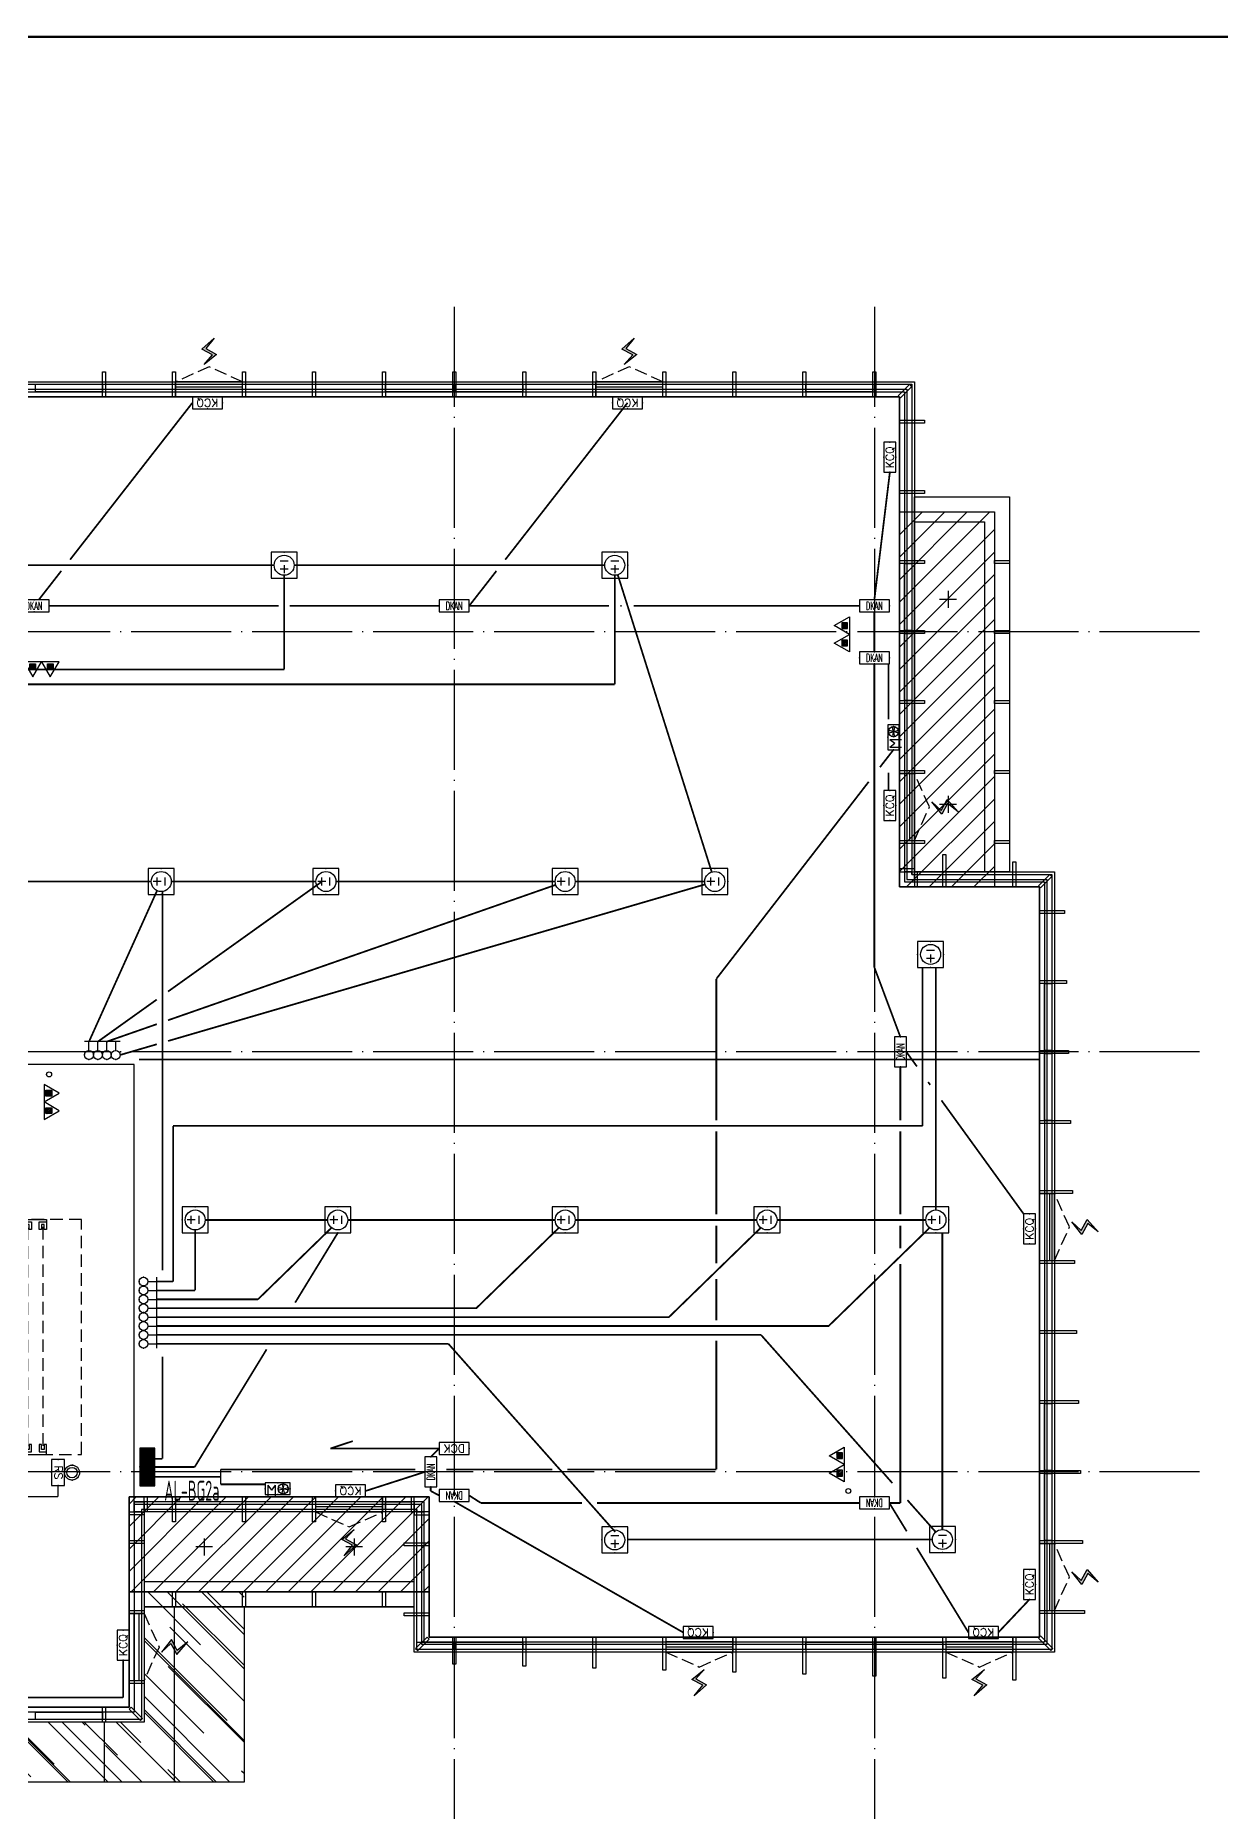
# Model space of a CAD drawing. Extents: x -292644 to 263613, y -713695 to 491457.
# Drawn here: x 136987 to 160677, y 69411 to 104925 of the extents above; entities that cross this region are included whole.
import ezdxf
from ezdxf.enums import TextEntityAlignment as Align
from ezdxf.xclip import XClip

# ---------------------------------------------------------------- set-up
doc = ezdxf.new("R2010")
doc.units = 0
doc.header["$LTSCALE"] = 1000
doc.header["$MEASUREMENT"] = 0
for name, pattern in [('104-10 轴网$0$DOTE', [2.42, 2, -0.2, 0.02, -0.2]), ('8#楼幕墙$0$109-34 轴网$0$L1$0$$AUDIT_BAD_LTYPE1', [0]), ('8#楼幕墙$0$DASH', [0.35, 0.25, -0.1]), ('X-104 8#10#平面_t3$0$109-34 轴网$0$L1$0$$AUDIT_BAD_LTYPE1', [0]), ('X-104 8#10#平面_t3$0$CACHE', [0.375, 0.25, -0.125]), ('X-104 8#10#平面_t3$0$DASH', [0.35, 0.25, -0.1])]:
    doc.linetypes.add(name, pattern=pattern)
doc.layers.get('0').update_dxf_attribs({"linetype": 'CONTINUOUS'})
doc.layers.get('Defpoints').update_dxf_attribs({"linetype": 'CONTINUOUS'})
for name, color, linetype in [('104-10 轴网$0$A_AXIS-轴线', 36, '104-10 轴网$0$DOTE'), ('8#楼幕墙$0$04-电动窗', 1, 'CONTINUOUS'), ('8#楼幕墙$0$A-C_玻璃幕墙', 140, 'CONTINUOUS'), ('8#楼幕墙$0$A-O_屋面', 201, 'CONTINUOUS'), ('8#楼幕墙$0$A-TECH_结构', 21, 'CONTINUOUS'), ('DIM-箱柜', 3, 'CONTINUOUS'), ('EQUIP-动力', 3, 'CONTINUOUS'), ('EQUIP-消防', 3, 'CONTINUOUS'), ('EQUIP-照明', 3, 'CONTINUOUS'), ('EQUIP-箱柜', 3, 'CONTINUOUS'), ('WIRE-动力', 2, 'CONTINUOUS'), ('WIRE-照明', 1, 'CONTINUOUS'), ('X-104 8#10#平面_t3$0$A-C_玻璃幕墙', 140, 'CONTINUOUS'), ('X-104 8#10#平面_t3$0$A-E_栏杆', 232, 'CONTINUOUS'), ('X-104 8#10#平面_t3$0$A-FC', 242, 'X-104 8#10#平面_t3$0$CACHE'), ('X-104 8#10#平面_t3$0$A-O_分水线', 127, 'CONTINUOUS'), ('X-104 8#10#平面_t3$0$A-O_屋面', 201, 'CONTINUOUS'), ('X-104 8#10#平面_t3$0$A-SUR_看线', 231, 'CONTINUOUS'), ('X-104 8#10#平面_t3$0$A-TECH_结构', 21, 'CONTINUOUS'), ('X-104 8#10#平面_t3$0$EH_玻璃', 156, 'CONTINUOUS'), ('X-104 8#10#平面_t3$0$水-消火栓', 41, 'CONTINUOUS')]:
    doc.layers.add(name, color=color, linetype=linetype)
doc.layers.add('X-104 8#10#平面_t3$0$000套内', color=226, linetype='CONTINUOUS', lineweight=30, plot=False)
doc.layers.add('X-104 8#10#平面_t3$0$04-不打印_辅助线', color=165, linetype='CONTINUOUS', plot=False)
doc.layers.get('X-104 8#10#平面_t3$0$A-O_分水线').off()
doc.styles.add('_TCH_LABEL', font='COMPLEX', dxfattribs={"bigfont": 'GBCBIG'})
doc.styles.add('_TEL_DIM', font='SIMPLEX', dxfattribs={"width": 0.8, "height": 3.5, "bigfont": 'HZTXT'})
doc.styles.get("Standard").update_dxf_attribs({"font": 'gbenor.shx', "bigfont": 'gbcbig.shx'})

# ---------------------------------------------------------------- blocks, each defined once
blk = doc.blocks.new('104-10 轴网')
at = {"layer": '104-10 轴网$0$A_AXIS-轴线', "linetype": '104-10 轴网$0$DOTE'}
for p, q in [((154030, 40100), (154030, -6500)), ((162430, 40100), (162430, -6500)), ((168930, 33600), (113930, 33600)), ((168930, 25200), (113930, 25200)), ((168930, 16800), (113930, 16800))]:
    blk.add_line(p, q, dxfattribs=at)
at = {"layer": 'Defpoints'}
blk.add_lwpolyline([(104380, 45500), (178480, 45500), (178480, -11900), (104380, -11900)], close=True, dxfattribs=at)
blk = doc.blocks.new('图框-A1')
at = {"const_width": 0.5}
blk.add_lwpolyline([(766, 584), (25, 584), (25, 10), (766, 10)], close=True, dxfattribs=at)
blk = doc.blocks.new('X-104 8#10#平面_t3$0$fdhggh')
at = {"layer": 'X-104 8#10#平面_t3$0$04-不打印_辅助线', "linetype": 'X-104 8#10#平面_t3$0$109-34 轴网$0$L1$0$$AUDIT_BAD_LTYPE1'}
h = blk.add_hatch(dxfattribs=at)
h.set_pattern_fill('ANSI31', color=256, scale=200)
h.set_pattern_definition([(45, (-111756.95, 3e-10), (-224.5064, 224.5064), [])])
h.paths.add_polyline_path([(42500, 95400), (44400, 95400), (44400, 87900), (42500, 87900)])
h = blk.add_hatch(dxfattribs=at)
h.set_pattern_fill('ANSI31', color=256, scale=200)
h.set_pattern_definition([(45, (-98156.95, 16800), (-224.5064, 224.5064), [])])
h.paths.add_polyline_path([(27100, 73800), (33100, 73800), (33100, 75700), (27100, 75700)])
at = {"layer": 'X-104 8#10#平面_t3$0$A-TECH_结构', "linetype": 'X-104 8#10#平面_t3$0$109-34 轴网$0$L1$0$$AUDIT_BAD_LTYPE1'}
for points in [[(42500, 87900), (42500, 97700), (24700, 97700), (24700, 96300), (13500, 96300), (13500, 89300), (7900, 89300), (7900, 87900), (-3300, 87900), (-3300, 76700), (-4700, 76700), (-4700, 56100), (8900, 56100), (8900, 58900), (20100, 58900), (20100, 71500), (27100, 71500), (27100, 75700), (33100, 75700), (33100, 72900), (45300, 72900), (45300, 87900)], [(42500, 95400), (44400, 95400), (44400, 87900), (42500, 87900)], [(27100, 73800), (33100, 73800), (33100, 75700), (27100, 75700), (27100, 73800)]]:
    blk.add_lwpolyline(points, close=True, dxfattribs=at)
blk = doc.blocks.new('104-8910 结构')
at = {"layer": 'Defpoints'}
blk.add_lwpolyline([(-19000, -118200), (61000, -118200), (61000, 41800), (-19000, 41800)], close=True, dxfattribs=at)
blk = doc.blocks.new('8#楼幕墙$0$ii')
blk.add_lwpolyline([(-1340, 0), (0, 0), (0, -150), (-1340, -150)], close=True)
blk = doc.blocks.new('8#楼幕墙$0$$TCHSYS$WIN2D')
for p, q in [((-0.5, 0.5), (0.5, 0.5)), ((-0.5, 0.5), (-0.5, -0.5)), ((0.5, 0.5), (0.5, -0.5)), ((0.5, 0.167), (-0.5, 0.167)), ((0.5, -0.167), (-0.5, -0.167)), ((-0.5, -0.5), (0.5, -0.5))]:
    blk.add_line(p, q)
blk = doc.blocks.new('8#楼幕墙$0$开启扇')
at = {"layer": '8#楼幕墙$0$04-电动窗'}
h = blk.add_hatch(color=1, dxfattribs=at)
h.dxf.hatch_style = 1
h.paths.add_polyline_path([(771, 399), (600, 588), (817, 705), (569, 925), (738, 715), (521, 598)])
at = {"linetype": '8#楼幕墙$0$DASH'}
blk.add_lwpolyline([(0, 50), (670, 350), (1340, 50)], dxfattribs=at)
at = {"layer": '8#楼幕墙$0$04-电动窗', "color": 1}
blk.add_lwpolyline([(771, 399), (600, 588), (817, 705), (569, 925), (738, 715), (521, 598), (771, 399)], close=True, dxfattribs=at)
at = {"xscale": -1340, "yscale": 300, "zscale": 1340, "rotation": 180}
blk.add_blockref('8#楼幕墙$0$$TCHSYS$WIN2D', (670, -100), dxfattribs=at)
blk = doc.blocks.new('*U3367')
blk.add_lwpolyline([(720, 0), (0, 0), (0, 150), (720, 150)], close=True)
blk = doc.blocks.new('*U3358')
blk.add_lwpolyline([(510, 0), (0, 0), (0, 150), (510, 150)], close=True)
blk = doc.blocks.new('8#楼幕墙$0$A$C13E80662')
for points in [[(150, 150), (150, 200), (0, 200), (0, 0), (150, 0)], [(150, 0), (200, 0), (200, 150), (150, 150)]]:
    blk.add_lwpolyline(points)
blk = doc.blocks.new('8#楼幕墙')
at = {"layer": '8#楼幕墙$0$A-C_玻璃幕墙'}
for points in [[(26570, 98200), (26630, 98200), (26630, 97700), (26570, 97700)], [(27970, 98200), (28030, 98200), (28030, 97700), (27970, 97700)], [(29370, 98200), (29430, 98200), (29430, 97700), (29370, 97700)], [(30770, 98200), (30830, 98200), (30830, 97700), (30770, 97700)], [(32170, 98200), (32230, 98200), (32230, 97700), (32170, 97700)], [(33570, 98200), (33630, 98200), (33630, 97700), (33570, 97700)], [(34970, 98200), (35030, 98200), (35030, 97700), (34970, 97700)], [(36370, 98200), (36430, 98200), (36430, 97700), (36370, 97700)], [(37770, 98200), (37830, 98200), (37830, 97700), (37770, 97700)], [(39170, 98200), (39230, 98200), (39230, 97700), (39170, 97700)], [(40570, 98200), (40630, 98200), (40630, 97700), (40570, 97700)], [(41970, 98200), (42030, 98200), (42030, 97700), (41970, 97700)], [(-3600, 88200), (7600, 88200), (7600, 89600), (13200, 89600), (13200, 96600), (24400, 96600), (24400, 98000), (42800, 98000), (42800, 88200), (45600, 88200), (45600, 72600), (32800, 72600), (32800, 75400), (27400, 75400), (27400, 71200), (20400, 71200), (20400, 58600), (9200, 58600), (9200, 55800), (-5000, 55800), (-5000, 77000), (-3600, 77000)], [(-3550, 88150), (7650, 88150), (7650, 89550), (13250, 89550), (13250, 96550), (24450, 96550), (24450, 97950), (42750, 97950), (42750, 88150), (45550, 88150), (45550, 72650), (32850, 72650), (32850, 75450), (27350, 75450), (27350, 71250), (20350, 71250), (20350, 58650), (9150, 58650), (9150, 55850), (-4950, 55850), (-4950, 76950), (-3550, 76950)], [(-3400, 88000), (7800, 88000), (7800, 89400), (13400, 89400), (13400, 96400), (24600, 96400), (24600, 97800), (42600, 97800), (42600, 88000), (45400, 88000), (45400, 72800), (33000, 72800), (33000, 75600), (27200, 75600), (27200, 71400), (20200, 71400), (20200, 58800), (9000, 58800), (9000, 56000), (-4800, 56000), (-4800, 76800), (-3400, 76800)], [(42479, 97721), (42521, 97679), (42750, 97908), (42708, 97950)], [(42500, 97170), (42500, 97230), (43000, 97230), (43000, 97170)], [(42500, 95770), (42500, 95830), (43000, 95830), (43000, 95770)], [(42500, 94370), (42500, 94430), (43000, 94430), (43000, 94370)], [(44400, 94370), (44400, 94430), (44700, 94430), (44700, 94370)], [(42500, 92970), (42500, 93030), (43000, 93030), (43000, 92970)], [(44400, 92970), (44400, 93030), (44700, 93030), (44700, 92970)], [(42500, 91570), (42500, 91630), (43000, 91630), (43000, 91570)], [(44400, 91570), (44400, 91630), (44700, 91630), (44700, 91570)], [(42500, 90170), (42500, 90230), (43000, 90230), (43000, 90170)], [(44400, 90170), (44400, 90230), (44700, 90230), (44700, 90170)], [(42500, 88770), (42500, 88830), (43000, 88830), (43000, 88770)], [(44400, 88770), (44400, 88830), (44700, 88830), (44700, 88770)], [(43370, 88550), (43430, 88550), (43430, 87900), (43370, 87900)], [(42800, 88200), (42800, 88260), (42500, 88260), (42500, 88200)], [(42860, 88200), (42800, 88200), (42800, 87900), (42860, 87900)], [(44770, 88400), (44830, 88400), (44830, 87900), (44770, 87900)], [(45279, 87921), (45321, 87879), (45550, 88108), (45508, 88150)], [(45300, 87370), (45300, 87430), (45800, 87430), (45800, 87370)], [(45300, 85970), (45300, 86030), (45840, 86030), (45840, 85970)], [(45300, 84570), (45300, 84630), (45880, 84630), (45880, 84570)], [(45300, 83170), (45300, 83230), (45920, 83230), (45920, 83170)], [(45300, 81770), (45300, 81830), (45960, 81830), (45960, 81770)], [(45300, 80370), (45300, 80430), (46000, 80430), (46000, 80370)], [(45300, 78970), (45300, 79030), (46040, 79030), (46040, 78970)], [(45300, 77570), (45300, 77630), (46080, 77630), (46080, 77570)], [(45300, 76170), (45300, 76230), (46120, 76230), (46120, 76170)], [(27460, 75400), (27400, 75400), (27400, 75700), (27460, 75700)], [(27970, 75700), (28030, 75700), (28030, 75200), (27970, 75200)], [(29370, 75700), (29430, 75700), (29430, 75200), (29370, 75200)], [(30770, 75700), (30830, 75700), (30830, 75200), (30770, 75200)], [(32170, 75700), (32230, 75700), (32230, 75200), (32170, 75200)], [(32740, 75400), (32800, 75400), (32800, 75700), (32740, 75700)], [(27400, 75400), (27400, 75340), (27100, 75340), (27100, 75400)], [(32800, 75400), (32800, 75340), (33100, 75340), (33100, 75400)], [(27100, 74770), (27100, 74830), (27400, 74830), (27400, 74770)], [(32600, 74720), (32600, 74780), (33100, 74780), (33100, 74720)], [(45300, 74770), (45300, 74830), (46160, 74830), (46160, 74770)], [(27970, 73800), (28030, 73800), (28030, 73500), (27970, 73500)], [(29370, 73800), (29430, 73800), (29430, 73500), (29370, 73500)], [(30770, 73800), (30830, 73800), (30830, 73500), (30770, 73500)], [(32170, 73800), (32230, 73800), (32230, 73500), (32170, 73500)], [(27100, 73370), (27100, 73430), (27400, 73430), (27400, 73370)], [(32600, 73320), (32600, 73380), (33100, 73380), (33100, 73320)], [(45300, 73370), (45300, 73430), (46200, 73430), (46200, 73370)], [(32829, 72671), (32871, 72629), (33100, 72858), (33058, 72900)], [(33570, 72900), (33630, 72900), (33630, 72360), (33570, 72360)], [(34970, 72900), (35030, 72900), (35030, 72320), (34970, 72320)], [(36370, 72900), (36430, 72900), (36430, 72280), (36370, 72280)], [(37770, 72900), (37830, 72900), (37830, 72240), (37770, 72240)], [(39170, 72900), (39230, 72900), (39230, 72200), (39170, 72200)], [(40570, 72900), (40630, 72900), (40630, 72160), (40570, 72160)], [(41970, 72900), (42030, 72900), (42030, 72120), (41970, 72120)], [(43370, 72900), (43430, 72900), (43430, 72080), (43370, 72080)], [(44770, 72900), (44830, 72900), (44830, 72040), (44770, 72040)], [(45571, 72671), (45529, 72629), (45279, 72879), (45321, 72921)], [(27100, 71970), (27100, 72030), (27400, 72030), (27400, 71970)], [(26570, 71500), (26630, 71500), (26630, 71200), (26570, 71200)], [(27371, 71271), (27329, 71229), (27100, 71458), (27142, 71500)]]:
    blk.add_lwpolyline(points, close=True, dxfattribs=at)
at = {"layer": '8#楼幕墙$0$A-O_屋面'}
for points in [[(42800, 95700), (44700, 95700), (44700, 88200)], [(42800, 95400), (44400, 95400), (44400, 88200)], [(42800, 95200), (44200, 95200), (44200, 88200)], [(32800, 74000), (27400, 74000)], [(32800, 73800), (27400, 73800)], [(32800, 73500), (27400, 73500)]]:
    blk.add_lwpolyline(points, dxfattribs=at)
at = {"layer": '8#楼幕墙$0$A-TECH_结构'}
blk.add_line((27100, 73800), (33100, 73800), dxfattribs=at)
blk.add_lwpolyline([(-3300, 87900), (7900, 87900), (7900, 89300), (13500, 89300), (13500, 96300), (24700, 96300), (24700, 97700), (42500, 97700), (42500, 87900), (45300, 87900), (45300, 72900), (33100, 72900), (33100, 75700), (27100, 75700), (27100, 71500), (20100, 71500), (20100, 58900), (8900, 58900), (8900, 56100), (-4700, 56100), (-4700, 76700), (-3300, 76700)], close=True, dxfattribs=at)
at = {"layer": '8#楼幕墙$0$A-C_玻璃幕墙', "linetype": '8#楼幕墙$0$109-34 轴网$0$L1$0$$AUDIT_BAD_LTYPE1', "xscale": -1}
for p in [(29370, 97950), (37770, 97950)]:
    blk.add_blockref('8#楼幕墙$0$开启扇', p, dxfattribs=at)
at = {"layer": '8#楼幕墙$0$A-C_玻璃幕墙'}
for name, p in [('8#楼幕墙$0$ii', (26570, 97950)), ('8#楼幕墙$0$ii', (33570, 97950)), ('8#楼幕墙$0$ii', (34970, 97950)), ('8#楼幕墙$0$ii', (41970, 97950)), ('8#楼幕墙$0$A$C13E80662', (42600, 88000))]:
    blk.add_blockref(name, p, dxfattribs=at)
for name, p, rotation in [('8#楼幕墙$0$ii', (42750, 93030), 270), ('8#楼幕墙$0$ii', (42750, 91630), 270), ('8#楼幕墙$0$ii', (45550, 84630), 270), ('8#楼幕墙$0$ii', (45550, 83230), 270), ('8#楼幕墙$0$ii', (45550, 76230), 270), ('8#楼幕墙$0$ii', (45550, 74830), 270), ('*U3358', (32740, 75600), 180), ('8#楼幕墙$0$A$C13E80662', (33000, 75600), 180), ('*U3367', (33570, 72800), 180), ('8#楼幕墙$0$ii', (33630, 72650), 180), ('8#楼幕墙$0$ii', (40630, 72650), 180), ('8#楼幕墙$0$ii', (42030, 72650), 180), ('8#楼幕墙$0$ii', (25230, 71250), 180)]:
    blk.add_blockref(name, p, dxfattribs=dict(at, rotation=rotation))
at = {"layer": '8#楼幕墙$0$A-C_玻璃幕墙', "linetype": '8#楼幕墙$0$109-34 轴网$0$L1$0$$AUDIT_BAD_LTYPE1', "xscale": -1}
for p, rotation in [((42750, 88830), 270), ((45550, 80430), 270), ((30830, 75450), 180), ((45550, 73430), 270), ((37830, 72650), 180), ((43430, 72650), 180)]:
    blk.add_blockref('8#楼幕墙$0$开启扇', p, dxfattribs=dict(at, rotation=rotation))
at = {"layer": '8#楼幕墙$0$A-C_玻璃幕墙', "xscale": -1, "rotation": 180}
blk.add_blockref('8#楼幕墙$0$A$C13E80662', (27200, 75600), dxfattribs=at)
at = {"layer": '8#楼幕墙$0$A-C_玻璃幕墙', "linetype": '8#楼幕墙$0$109-34 轴网$0$L1$0$$AUDIT_BAD_LTYPE1', "rotation": 270}
blk.add_blockref('8#楼幕墙$0$开启扇', (27350, 73370), dxfattribs=at)
blk = doc.blocks.new('*U3173')
at = {"layer": 'X-104 8#10#平面_t3$0$A-E_栏杆'}
for points in [[(-5300, 50), (0, 50)], [(-5300, 0), (-600, 0)]]:
    blk.add_lwpolyline(points, dxfattribs=at)
at = {"layer": 'X-104 8#10#平面_t3$0$A-FC'}
for p, q in [((-150, 475), (-5135, 475)), ((-5135, 174), (-165, 174))]:
    blk.add_line(p, q, dxfattribs=at)
blk.add_lwpolyline([(0, 50), (-5300, 50), (-5300, 1250), (0, 1250)], close=True, dxfattribs=at)
at = {"layer": 'X-104 8#10#平面_t3$0$A-FC', "ltscale": 1000}
for points in [[(-5250, 100), (-5250, 250), (-5100, 250), (-5100, 200), (-5200, 200), (-5200, 150), (-5100, 150), (-5100, 100), (-5300, 100), (-5300, 550), (-5100, 550), (-5100, 500), (-5200, 500), (-5200, 450), (-5100, 450), (-5100, 400), (-5250, 400), (-5250, 550)], [(-50, 100), (-50, 250), (-200, 250), (-200, 200), (-100, 200), (-100, 150), (-200, 150), (-200, 100), (0, 100), (0, 550), (-200, 550), (-200, 500), (-100, 500), (-100, 450), (-200, 450), (-200, 400), (-50, 400), (-50, 550)]]:
    blk.add_lwpolyline(points, dxfattribs=at)
blk = doc.blocks.new('*U3174')
at = {"layer": 'X-104 8#10#平面_t3$0$A-E_栏杆'}
for points in [[(-5000, 50), (0, 50)], [(-5000, 0), (-300, 0)]]:
    blk.add_lwpolyline(points, dxfattribs=at)
at = {"layer": 'X-104 8#10#平面_t3$0$A-FC'}
for p, q in [((-150, 475), (-4835, 475)), ((-4835, 174), (-165, 174))]:
    blk.add_line(p, q, dxfattribs=at)
blk.add_lwpolyline([(0, 50), (-5000, 50), (-5000, 1250), (0, 1250)], close=True, dxfattribs=at)
at = {"layer": 'X-104 8#10#平面_t3$0$A-FC', "ltscale": 1000}
for points in [[(-4950, 100), (-4950, 250), (-4800, 250), (-4800, 200), (-4900, 200), (-4900, 150), (-4800, 150), (-4800, 100), (-5000, 100), (-5000, 550), (-4800, 550), (-4800, 500), (-4900, 500), (-4900, 450), (-4800, 450), (-4800, 400), (-4950, 400), (-4950, 550)], [(-50, 100), (-50, 250), (-200, 250), (-200, 200), (-100, 200), (-100, 150), (-200, 150), (-200, 100), (0, 100), (0, 550), (-200, 550), (-200, 500), (-100, 500), (-100, 450), (-200, 450), (-200, 400), (-50, 400), (-50, 550)]]:
    blk.add_lwpolyline(points, dxfattribs=at)
blk = doc.blocks.new('*U3175')
at = {"layer": 'X-104 8#10#平面_t3$0$A-E_栏杆'}
for points in [[(-4700, 50), (0, 50)], [(-4700, 0), (0, 0)]]:
    blk.add_lwpolyline(points, dxfattribs=at)
at = {"layer": 'X-104 8#10#平面_t3$0$A-FC'}
for p, q in [((-150, 475), (-4535, 475)), ((-4535, 174), (-165, 174))]:
    blk.add_line(p, q, dxfattribs=at)
blk.add_lwpolyline([(0, 50), (-4700, 50), (-4700, 1250), (0, 1250)], close=True, dxfattribs=at)
at = {"layer": 'X-104 8#10#平面_t3$0$A-FC', "ltscale": 1000}
for points in [[(-4650, 100), (-4650, 250), (-4500, 250), (-4500, 200), (-4600, 200), (-4600, 150), (-4500, 150), (-4500, 100), (-4700, 100), (-4700, 550), (-4500, 550), (-4500, 500), (-4600, 500), (-4600, 450), (-4500, 450), (-4500, 400), (-4650, 400), (-4650, 550)], [(-50, 100), (-50, 250), (-200, 250), (-200, 200), (-100, 200), (-100, 150), (-200, 150), (-200, 100), (0, 100), (0, 550), (-200, 550), (-200, 500), (-100, 500), (-100, 450), (-200, 450), (-200, 400), (-50, 400), (-50, 550)]]:
    blk.add_lwpolyline(points, dxfattribs=at)
blk = doc.blocks.new('X-104 8#10#平面_t3$0$dsrr')
at = {"layer": 'X-104 8#10#平面_t3$0$A-TECH_结构', "color": 2, "linetype": 'X-104 8#10#平面_t3$0$109-34 轴网$0$L1$0$$AUDIT_BAD_LTYPE1'}
blk.add_lwpolyline([(-6050, 50), (-5650, 50), (-5650, -350), (-6050, -350)], close=True, dxfattribs=at)
at = {"linetype": 'X-104 8#10#平面_t3$0$109-34 轴网$0$L1$0$$AUDIT_BAD_LTYPE1'}
for name, p, rotation in [('*U3174', (-5600, 5050), 90), ('*U3173', (-5650, 150), 179.9999999999999)]:
    blk.add_blockref(name, p, dxfattribs=dict(at, rotation=rotation))
at = {"linetype": 'X-104 8#10#平面_t3$0$109-34 轴网$0$L1$0$$AUDIT_BAD_LTYPE1', "xscale": -1, "rotation": 270}
blk.add_blockref('*U3175', (-300, 5050), dxfattribs=at)
blk = doc.blocks.new('X-104 8#10#平面_t3$0$jtkjuyriuy')
h = blk.add_hatch()
h.set_pattern_fill('ANSI31', color=8, scale=30, angle=45)
h.set_pattern_definition([(90, (0, 0), (-47.625, 1e-14), [])])
h.paths.add_polyline_path([(-138, 138), (138, 138), (138, -138), (-138, -138)])
for points in [[(-168, 168), (168, 168), (168, -168), (-168, -168)], [(-138, 138), (138, 138), (138, -138), (-138, -138)]]:
    blk.add_lwpolyline(points, close=True)
at = {"layer": 'X-104 8#10#平面_t3$0$04-不打印_辅助线'}
for p, q in [((-168, 0), (168, 0)), ((0, 168), (0, -168))]:
    blk.add_line(p, q, dxfattribs=at)
blk = doc.blocks.new('X-104 8#10#平面_t3$0$$TWTSYS$00000546')
h = blk.add_hatch()
h.set_pattern_fill('ANSI31', color=256, scale=200, style=0)
h.set_pattern_definition([(45, (-38543.802, -6670.83), (-17.67767, 17.67767), [])])
h.paths.add_polyline_path([(-65, 174), (65, 174), (65, 44), (-65, 44)])
for points in [[(0, 344), (-198, 0), (198, 0)], [(-65, 174), (65, 174), (65, 44), (-65, 44)]]:
    blk.add_lwpolyline(points, close=True)
blk = doc.blocks.new('X-104 8#10#平面_t3$0$A$C46662BA1')
at = {"layer": 'X-104 8#10#平面_t3$0$水-消火栓'}
for centre in [(137257, 84150), (153237, 75820)]:
    blk.add_circle(centre, 50, dxfattribs=at)
at = {"layer": 'X-104 8#10#平面_t3$0$水-消火栓', "yscale": 0.88, "zscale": 0.88}
for p, xscale, rotation in [((153257, 93124), -0.88, 90), ((153257, 92775), -0.88, 90), ((136932, 92400), 0.88, 179.9999999999992), ((137282, 92400), 0.88, 179.9999999999992), ((137157, 83775), 0.88, 270), ((137157, 83425), 0.88, 270), ((153157, 76525), -0.88, 90), ((153157, 76176), -0.88, 90)]:
    blk.add_blockref('X-104 8#10#平面_t3$0$$TWTSYS$00000546', p, dxfattribs=dict(at, xscale=xscale, rotation=rotation))
blk = doc.blocks.new('X-104 8#10#平面_t3')
at = {"layer": 'X-104 8#10#平面_t3$0$EH_玻璃'}
h = blk.add_hatch(dxfattribs=at)
h.set_pattern_fill('AR-RROOF', color=256, scale=600, angle=135)
h.set_pattern_definition([(135, (153756.95, 1e-05), (-1724.209, 646.5784), [11430, -1524, 3810, -762]), (135, (152770.9, 447.2), (-177.809, -1255.44), [2286, -251.46, 4572, -571.5]), (135, (153029.55, -188.6), (-3162.8462, 2440.8336), [6096, -1066.8, 3048, -762])])
h.paths.add_polyline_path([(141157, 73800), (139157, 73800), (139157, 71200), (132157, 71200), (132157, 70000), (141157, 70000)])
at = {"layer": 'X-104 8#10#平面_t3$0$000套内'}
blk.add_lwpolyline([(125107, 89400), (125107, 96450), (136307, 96450), (136307, 97850), (154407, 97850), (154407, 88050), (157207, 88050), (157207, 72750), (144707, 72750), (144707, 75550), (138957, 75550), (138957, 84350), (132207, 84350), (132207, 85450), (128307, 85450), (128307, 89400), (125107, 89400)], close=True, dxfattribs=at)
at = {"layer": 'X-104 8#10#平面_t3$0$04-不打印_辅助线'}
for points in [[(156457, 95700), (156457, 88200), (154557, 88200), (154557, 95700)], [(144557, 73500), (144557, 75400), (139157, 75400), (139157, 73500)]]:
    blk.add_lwpolyline(points, close=True, dxfattribs=at)
at = {"layer": 'X-104 8#10#平面_t3$0$A-C_玻璃幕墙'}
for p, q in [((139757, 73500), (139757, 70000)), ((138357, 71200), (138357, 70000))]:
    blk.add_line(p, q, dxfattribs=at)
blk.add_lwpolyline([(141157, 73500), (141157, 70000), (132157, 70000)], dxfattribs=at)
at = {"layer": 'X-104 8#10#平面_t3$0$A-O_屋面'}
for points in [[(154557, 95700), (156457, 95700), (156457, 88200)], [(154557, 95400), (156157, 95400), (156157, 88200)], [(144557, 73800), (139157, 73800)], [(144557, 73500), (139157, 73500)]]:
    blk.add_lwpolyline(points, dxfattribs=at)
at = {"layer": 'X-104 8#10#平面_t3$0$A-SUR_看线', "linetype": 'X-104 8#10#平面_t3$0$DASH', "ltscale": 2, "const_width": 30}
blk.add_lwpolyline([(139057, 84450), (157057, 84450)], dxfattribs=at)
at = {"layer": 'X-104 8#10#平面_t3$0$A-TECH_结构', "linetype": 'X-104 8#10#平面_t3$0$109-34 轴网$0$L1$0$$AUDIT_BAD_LTYPE1'}
for points in [[(154257, 95400), (156157, 95400), (156157, 87900)], [(144857, 73800), (138857, 73800)]]:
    blk.add_lwpolyline(points, dxfattribs=at)
at = {"linetype": 'X-104 8#10#平面_t3$0$109-34 轴网$0$L1$0$$AUDIT_BAD_LTYPE1'}
ref = blk.add_blockref('8#楼幕墙', (111757, 0), dxfattribs=at)
XClip(ref).set_block_clipping_path([(-18549.9999999995, -12899.9999999999), (65550.0000000003, 284100.0000000003)])
for name, p in [('X-104 8#10#平面_t3$0$fdhggh', (111757, 0)), ('X-104 8#10#平面_t3$0$dsrr', (136957, 76200))]:
    blk.add_blockref(name, p, dxfattribs=at)
at = {"xscale": 100, "yscale": 100, "zscale": 100}
blk.add_blockref('图框-A1', (93207, 46500), dxfattribs=at)
at = {"linetype": 'X-104 8#10#平面_t3$0$109-34 轴网$0$L1$0$$AUDIT_BAD_LTYPE1'}
ref = blk.add_blockref('104-10 轴网', (-8673, 59400), dxfattribs=at)
XClip(ref).set_block_clipping_path([(104379.5977508624, -11900), (178479.5977508624, 45500)])
ref = blk.add_blockref('104-8910 结构', (153887, -13300), dxfattribs=dict(at, rotation=180))
XClip(ref).set_block_clipping_path([(-15919.9999999996, -118200.0000000001), (58180.0000000003, -60800.0000000001)])
at = {"layer": 'X-104 8#10#平面_t3$0$A-O_分水线', "linetype": 'X-104 8#10#平面_t3$0$109-34 轴网$0$L1$0$$AUDIT_BAD_LTYPE1'}
blk.add_blockref('X-104 8#10#平面_t3$0$A$C46662BA1', (0, 0), dxfattribs=at)
at = {"layer": 'X-104 8#10#平面_t3$0$A-O_分水线', "xscale": -1}
for p in [(155230, 93650), (155230, 89550), (140357, 74700), (143357, 74700)]:
    blk.add_blockref('X-104 8#10#平面_t3$0$jtkjuyriuy', p, dxfattribs=at)
blk = doc.blocks.new('*X9')
at = {"color": 0}
for p, q in [((-250, 33), (-83, 200)), ((-250, 68), (-118, 200)), ((-250, 104), (-154, 200)), ((-250, 139), (-189, 200)), ((-250, 174), (-224, 200)), ((-247, 0), (-47, 200)), ((-212, 0), (-12, 200)), ((-177, 0), (23, 200)), ((-141, 0), (59, 200)), ((-106, 0), (94, 200)), ((-71, 0), (129, 200)), ((-35, 0), (165, 200)), ((0, 0), (200, 200)), ((35, 0), (235, 200)), ((71, 0), (250, 179)), ((106, 0), (250, 144)), ((141, 0), (250, 109)), ((177, 0), (250, 73)), ((212, 0), (250, 38)), ((247, 0), (250, 3))]:
    blk.add_line(p, q, dxfattribs=at)
blk = doc.blocks.new('$equip$00001421')
for p, q in [((0.75, 0.6), (-0.75, 0.6)), ((-0.75, 0.6), (-0.75, 0)), ((-0.75, 0), (0.75, 0)), ((0.75, 0), (0.75, 0.6))]:
    blk.add_line(p, q)
at = {"const_width": 0.6}
blk.add_lwpolyline([(-0.75, 0.3), (0.75, 0.3)], dxfattribs=at)
for p in [(-0.75, 0.3), (0, 0.6), (0, 0), (0.75, 0.3)]:
    blk.add_point(p)
at = {"xscale": 0.00300000000061118, "yscale": 0.00300000000061118, "zscale": 0.00300000000061118}
blk.add_blockref('*X9', (0, 0), dxfattribs=at)
at = {"style": '_TCH_LABEL', "flags": 9}
blk.add_attdef('A', (0, 0), '', height=0.00002, dxfattribs=at)
blk = doc.blocks.new('$equip$00002672')
for p, q in [((0.222, 0.889), (-0.222, 0.889)), ((0, 0.444), (0, 0.889))]:
    blk.add_line(p, q)
blk.add_circle((0, 0.222), 0.222)
for p in [(0, 0.889), (-0.222, 0.222), (0, 0), (0.222, 0.222)]:
    blk.add_point(p)
at = {"color": 7, "style": '_TEL_DIM', "flags": 1}
for tag in ['A', 'REMARK']:
    blk.add_attdef(tag, text='', height=0.00002, dxfattribs=at).set_placement((0, 0), align=Align.MIDDLE_CENTER)
blk = doc.blocks.new('$equip$00001344')
for p, q in [((0.65, 0.65), (-0.65, 0.65)), ((-0.65, 0.65), (-0.65, -0.65)), ((-0.2, 0.2), (0.2, 0.2)), ((0, 0), (0, 0.4)), ((0.65, -0.65), (0.65, 0.65)), ((-0.65, -0.65), (0.65, -0.65)), ((-0.2, -0.2), (0.2, -0.2))]:
    blk.add_line(p, q)
blk.add_circle((0, 0), 0.5)
for p in [(-0.65, 0), (0, 0.65), (0.65, 0), (0, -0.65)]:
    blk.add_point(p)
at = {"flags": 9}
blk.add_attdef('A', (0, 0), '', height=0.00002, dxfattribs=at)
blk = doc.blocks.new('$equip$00001816')
for p, q in [((0.75, 0.6), (-0.75, 0.6)), ((-0.75, 0.6), (-0.75, 0)), ((-0.75, 0), (0.75, 0)), ((0.75, 0), (0.75, 0.6))]:
    blk.add_line(p, q)
for p in [(-0.75, 0.3), (0, 0.6), (0, 0), (0.75, 0.3)]:
    blk.add_point(p)
at = {"color": 7, "style": '_TEL_DIM'}
blk.add_attdef('$TEXT$', text='', height=0.4, dxfattribs=at).set_placement((0, 0.3), align=Align.MIDDLE_CENTER)
at = {"color": 7, "style": '_TEL_DIM', "flags": 1}
blk.add_attdef('A', text='', height=0.00002, dxfattribs=at).set_placement((0, 0), align=Align.MIDDLE_CENTER)
blk = doc.blocks.new('$equip$00002460')
for p, q in [((0.65, 0.65), (-0.65, 0.65)), ((-0.65, 0.65), (-0.65, 0)), ((-0.65, 0), (0.65, 0)), ((0.65, 0), (0.65, 0.65))]:
    blk.add_line(p, q)
at = {"const_width": 0.02}
blk.add_lwpolyline([(-0.65, 0.65), (-0.65, 0), (0.65, 0), (0.65, 0.65), (-0.65, 0.65), (-0.65, 0)], dxfattribs=at)
for p in [(-0.65, 0.325), (0, 0.65), (0.65, 0.325), (0, 0)]:
    blk.add_point(p)
at = {"color": 7, "style": '_TEL_DIM'}
blk.add_attdef('$TEXT$', text='', height=0.4, dxfattribs=at).set_placement((-0.014, 0.343), align=Align.MIDDLE_CENTER)
at = {"color": 7, "style": '_TEL_DIM', "flags": 1}
blk.add_attdef('A', text='', height=0.00002, dxfattribs=at).set_placement((0, 0), align=Align.MIDDLE_CENTER)
blk = doc.blocks.new('$equip$00002506')
at = {"const_width": 0.04}
blk.add_lwpolyline([(-0.375, 0, 1), (0.375, 0, 1), (-0.375, 0, 0.961469)], format="xyb", dxfattribs=at)
for radius in [0.375, 0.263]:
    blk.add_circle((0, 0), radius)
for p in [(-0.375, 0), (0, 0.375), (0.375, 0), (0, -0.375)]:
    blk.add_point(p)
at = {"color": 7, "style": '_TEL_DIM', "flags": 1}
blk.add_attdef('A', text='', height=0.00002, dxfattribs=at).set_placement((0, 0), align=Align.MIDDLE_CENTER)
blk = doc.blocks.new('$equip_U$00000384(HT0843)')
for p in [(-0.375, 0.404), (-0.001, 0.75), (0.374, 0.375)]:
    blk.add_point(p)
blk.add_blockref('$equip$00002506', (-0.001, 0.375))
at = {"color": 7, "style": '_TEL_DIM', "flags": 1}
for tag in ['A', 'REMARK']:
    blk.add_attdef(tag, text='', height=0.000025, dxfattribs=at).set_placement((0, 0), align=Align.MIDDLE_CENTER)
blk = doc.blocks.new('$equip$00001305')
for p, q in [((-0.625, 0.349), (-0.625, -0.234)), ((0.625, 0.349), (-0.625, 0.349)), ((-0.489, 0.235), (-0.489, -0.349)), ((-0.489, 0.235), (-0.305, -0.004)), ((-0.121, 0.235), (-0.305, -0.004)), ((-0.121, 0.235), (-0.121, -0.349)), ((0.474, 0), (0.079, 0.106)), ((0.079, 0), (0.474, 0.106)), ((0.224, 0.251), (0.33, -0.144)), ((0.224, -0.144), (0.33, 0.251)), ((0.625, -0.234), (0.625, 0.349)), ((-0.625, -0.234), (0.625, -0.234))]:
    blk.add_line(p, q)
blk.add_circle((0.277, 0.053), 0.255)
for centre, start, end in [((0.079, 0.053), 90, 270), ((0.277, 0.251), 0, 180), ((0.474, 0.053), 270, 90), ((0.277, -0.144), 180, 0)]:
    blk.add_arc(centre, 0.0529, start, end)
for p in [(-0.625, 0.057), (0, 0.349), (0.625, 0.057), (0, -0.234)]:
    blk.add_point(p)
at = {"flags": 9}
blk.add_attdef('A', (0, 0), '', height=0.00002, dxfattribs=at)

msp = doc.modelspace()

# ---------------------------------------------------------------- linework, layer by layer
at = {"layer": 'WIRE-动力', "linetype": 'Continuous', "const_width": 25}
for points in [[(137437, 75707), (131367, 75707)], [(137437, 75927), (137437, 75707)]]:
    msp.add_lwpolyline(points, dxfattribs=at)
at = {"layer": 'WIRE-照明', "linetype": 'Continuous'}
msp.add_line((140691, 75953), (140691, 76251), dxfattribs=at)
at = {"layer": 'WIRE-照明', "linetype": 'Continuous', "const_width": 35}
for points in [[(137678, 94444), (140123, 97580)], [(148823, 97580), (146378, 94444)], [(153757, 93640), (154067, 96191)], [(141758, 94332), (132016, 94332)], [(137051, 93640), (137502, 94219)], [(141958, 94132), (141958, 92249)], [(148367, 94332), (142158, 94332)], [(146202, 94219), (145657, 93520)], [(148567, 94132), (148567, 91950)], [(150506, 88198), (148627, 94141)], [(141846, 93520), (137257, 93520)], [(145057, 93520), (142071, 93520)], [(145657, 93520), (148454, 93520)], [(148679, 93520), (148706, 93520)], [(148942, 93520), (153457, 93520)], [(153757, 93400), (153757, 92600)], [(153757, 92360), (153757, 86293)], [(154042, 92360), (154042, 91252)], [(141958, 92249), (129198, 92249)], [(148567, 91950), (129443, 91950)], [(153869, 90293), (154140, 90643)], [(150598, 86061), (153644, 90002)], [(154042, 90182), (154042, 89826)], [(139300, 88007), (136187, 88007)], [(138056, 84806), (139417, 87825)], [(139523, 80229), (139523, 87809)], [(139636, 85807), (142714, 88007)], [(139636, 84818), (150375, 87951)], [(139636, 85233), (147387, 87941)], [(139700, 88007), (142594, 88007)], [(147376, 88007), (142994, 88007)], [(150367, 88007), (147776, 88007)], [(153757, 86293), (154277, 84900)], [(154720, 83121), (154720, 86291)], [(154987, 81439), (154987, 86290)], [(150598, 83234), (150598, 86061)], [(138234, 84806), (139411, 85647)], [(138412, 84806), (139411, 85155)], [(138679, 84539), (139411, 84753)], [(154397, 84600), (154608, 84309)], [(154277, 84300), (154277, 83234)], [(154833, 83998), (154874, 83940)], [(155099, 83630), (156740, 81363)], [(139737, 80008), (139737, 83121)], [(139737, 83121), (154720, 83121)], [(150598, 81351), (150598, 83009)], [(154277, 83009), (154277, 81351)], [(139413, 79297), (149651, 79297), (151486, 81083)], [(139413, 79474), (145798, 79474), (147450, 81083)], [(139413, 79119), (152844, 79119), (154862, 81083)], [(140178, 81039), (140178, 79830)], [(140378, 81239), (142829, 81239)], [(141434, 79652), (142904, 81083)], [(143029, 80979), (142178, 79587)], [(143229, 81239), (147376, 81239)], [(147776, 81239), (151411, 81239)], [(150598, 80375), (150598, 81126)], [(151811, 81239), (154787, 81239)], [(154277, 81126), (154277, 80671)], [(154277, 80357), (154277, 75580)], [(139413, 80008), (139667, 80008)], [(139667, 80008), (139737, 80008)], [(150598, 79231), (150598, 80061)], [(139413, 79830), (140178, 79830)], [(139413, 79652), (141434, 79652)], [(139413, 78941), (151491, 78941)], [(150598, 76251), (150598, 78829)], [(151491, 78941), (154117, 75978)], [(139413, 78763), (145241, 78763)], [(139523, 76464), (139523, 78507)], [(141606, 78651), (140169, 76300)], [(145241, 78763), (148577, 75000)], [(142882, 76670), (143330, 76817)], [(139374, 76464), (139523, 76464)], [(145057, 76670), (142882, 76670)], [(144887, 76500), (145057, 76670)], [(140169, 76300), (139374, 76300)], [(140691, 76102), (139374, 76102)], [(140691, 76251), (144581, 76251)], [(144767, 76200), (143585, 75820)], [(145198, 76251), (147318, 76251)], [(147618, 76251), (150598, 76251)], [(140691, 75953), (141579, 75953)], [(144887, 75900), (144887, 75820)], [(145057, 75730), (144887, 75820)], [(145657, 75730), (145891, 75580)], [(154277, 75628), (154277, 75580)], [(154419, 75637), (154984, 75000)], [(145357, 75610), (149932, 72993)], [(147912, 75580), (145891, 75580)], [(153457, 75580), (148213, 75580)], [(154057, 75580), (154404, 75013)], [(154057, 75580), (154277, 75580)], [(154605, 74683), (155637, 72993)], [(156860, 73652), (156237, 72993)], [(138737, 72437), (138737, 71688)], [(138737, 71688), (131820, 71688)]]:
    msp.add_lwpolyline(points, dxfattribs=at)
at = {"layer": 'WIRE-照明', "linetype": 'Continuous', "const_width": 35, "elevation": 2500}
for points in [[(155117, 75050), (155117, 80979)], [(154917, 74850), (148827, 74850)]]:
    msp.add_lwpolyline(points, dxfattribs=at)

# ---------------------------------------------------------------- block references
msp.add_blockref('X-104 8#10#平面_t3', (0, 0))
at = {"layer": 'EQUIP-动力', "xscale": 400, "yscale": 400, "zscale": 400}
for p, rotation, values in [((140423, 97700), 180, {'$TEXT$': 'KCQ'}), ((148823, 97700), 180, {'$TEXT$': 'KCQ'}), ((154187, 96491), 89.99999999999999, {'$TEXT$': 'KCQ'}), ((154187, 89526), 89.99999999999999, {'$TEXT$': 'KCQ'}), ((156980, 81063), 89.99999999999999, {'$TEXT$': 'KCQ'}), ((145357, 76790), 180, {'$TEXT$': 'DCK'}), ((143285, 75940), 180, {'$TEXT$': 'KCQ'}), ((156980, 73952), 89.99999999999999, {'$TEXT$': 'KCQ'}), ((138857, 72737), 89.99999999999999, {'$TEXT$': 'KCQ'}), ((150232, 73113), 180, {'$TEXT$': 'KCQ'}), ((155937, 73113), 180, {'$TEXT$': 'KCQ'})]:
    msp.add_blockref('$equip$00001816', p, dxfattribs=dict(at, rotation=rotation)).add_auto_attribs(values)
for name, p, rotation in [('$equip$00001344', (141958, 94332), 180), ('$equip$00001344', (148567, 94332), 180), ('$equip$00001305', (154163, 90893), 90), ('$equip$00001344', (139500, 88007), 89.99999999999999), ('$equip$00001344', (142794, 88007), 89.99999999999999), ('$equip$00001344', (147576, 88007), 89.99999999999999), ('$equip$00001344', (150567, 88007), 89.99999999999999), ('$equip$00001344', (154882, 86550, 2500), 180), ('$equip$00001344', (140178, 81239), 89.99999999999999), ('$equip$00001344', (143029, 81239), 89.99999999999999), ('$equip$00001344', (147576, 81239), 89.99999999999999), ('$equip$00001344', (151611, 81239), 89.99999999999999), ('$equip$00001344', (154987, 81239), 89.99999999999999), ('$equip$00001344', (148567, 74840), 180), ('$equip$00001344', (155117, 74850, 2500), 180)]:
    msp.add_blockref(name, p, dxfattribs=dict(at, rotation=rotation))
at = {"layer": 'EQUIP-动力'}
ref = msp.add_blockref('$equip$00001816', (136957, 93400), dxfattribs=dict(at, xscale=400, yscale=400, zscale=400))
ref.add_attrib('$TEXT$', 'DKAN', dxfattribs={"layer": '0', "color": 7, "height": 160, "style": '_TEL_DIM', "width": 0.6}).set_placement((136957, 93520), align=Align.MIDDLE_CENTER)
ref = msp.add_blockref('$equip$00001816', (145357, 93400), dxfattribs=dict(at, xscale=400, yscale=400, zscale=400))
ref.add_attrib('$TEXT$', 'DKAN', dxfattribs={"layer": '0', "color": 7, "height": 160, "style": '_TEL_DIM', "width": 0.6}).set_placement((145357, 93520), align=Align.MIDDLE_CENTER)
ref = msp.add_blockref('$equip$00001816', (153757, 93400), dxfattribs=dict(at, xscale=400, yscale=400, zscale=400))
ref.add_attrib('$TEXT$', 'DKAN', dxfattribs={"layer": '0', "color": 7, "height": 160, "style": '_TEL_DIM', "width": 0.6}).set_placement((153757, 93520), align=Align.MIDDLE_CENTER)
ref = msp.add_blockref('$equip$00001816', (153757, 92360), dxfattribs=dict(at, xscale=400, yscale=400, zscale=400))
ref.add_attrib('$TEXT$', 'DKAN', dxfattribs={"layer": '0', "color": 7, "height": 160, "style": '_TEL_DIM', "width": 0.6}).set_placement((153757, 92480), align=Align.MIDDLE_CENTER)
ref = msp.add_blockref('$equip$00001816', (154397, 84600), dxfattribs=dict(at, xscale=400, yscale=400, zscale=400, rotation=89.99999999999999))
ref.add_attrib('$TEXT$', 'DKAN', dxfattribs={"layer": '0', "color": 7, "height": 160, "rotation": 90, "style": '_TEL_DIM', "width": 0.6}).set_placement((154277, 84600), align=Align.MIDDLE_CENTER)
ref = msp.add_blockref('$equip$00001816', (145007, 76200), dxfattribs=dict(at, xscale=400, yscale=400, zscale=400, rotation=89.99999999999999))
ref.add_attrib('$TEXT$', 'DKAN', dxfattribs={"layer": '0', "color": 7, "height": 160, "rotation": 90, "style": '_TEL_DIM', "width": 0.6}).set_placement((144887, 76200), align=Align.MIDDLE_CENTER)
at = {"layer": 'EQUIP-动力', "xscale": 400, "yscale": 400, "zscale": 400}
msp.add_blockref('$equip$00001305', (141829, 75840), dxfattribs=at)
at = {"layer": 'EQUIP-动力'}
ref = msp.add_blockref('$equip$00001816', (145357, 75850), dxfattribs=dict(at, xscale=400, yscale=400, zscale=400, rotation=180))
ref.add_attrib('$TEXT$', 'DKAN', dxfattribs={"layer": '0', "color": 7, "height": 160, "rotation": 180, "style": '_TEL_DIM', "width": 0.6}).set_placement((145357, 75730), align=Align.MIDDLE_CENTER)
ref = msp.add_blockref('$equip$00001816', (153757, 75700), dxfattribs=dict(at, xscale=400, yscale=400, zscale=400, rotation=180))
ref.add_attrib('$TEXT$', 'DKAN', dxfattribs={"layer": '0', "color": 7, "height": 160, "rotation": 180, "style": '_TEL_DIM', "width": 0.6}).set_placement((153757, 75580), align=Align.MIDDLE_CENTER)
at = {"layer": 'EQUIP-消防', "xscale": 400, "yscale": 400, "zscale": 400, "rotation": 270}
msp.add_blockref('$equip$00002460', (137307, 76187), dxfattribs=at).add_auto_attribs({'$TEXT$': 'RS'})
at = {"layer": 'EQUIP-照明', "xscale": 400, "yscale": 400, "zscale": 400}
for p in [(138056, 84450), (138234, 84450), (138412, 84450), (138590, 84450)]:
    msp.add_blockref('$equip$00002672', p, dxfattribs=at)
at = {"layer": 'EQUIP-照明', "xscale": 400, "yscale": 400, "zscale": 400, "rotation": 270}
for name, p in [('$equip$00002672', (139057, 80008)), ('$equip$00002672', (139057, 79830)), ('$equip$00002672', (139057, 79652)), ('$equip$00002672', (139057, 79474)), ('$equip$00002672', (139057, 79297)), ('$equip$00002672', (139057, 79119)), ('$equip$00002672', (139057, 78941)), ('$equip$00002672', (139057, 78763)), ('$equip_U$00000384(HT0843)', (137567, 76187))]:
    msp.add_blockref(name, p, dxfattribs=at)
at = {"layer": 'EQUIP-箱柜', "xscale": 500, "yscale": 500, "zscale": 500, "rotation": 270}
msp.add_blockref('$equip$00001421', (139074, 76300), dxfattribs=at)

# ---------------------------------------------------------------- texts
at = {"layer": 'DIM-箱柜', "width": 0.6}
msp.add_text('AL-BG2a', height=400, dxfattribs=at).set_placement((139562, 75626))

doc.saveas('drawing.dxf')
